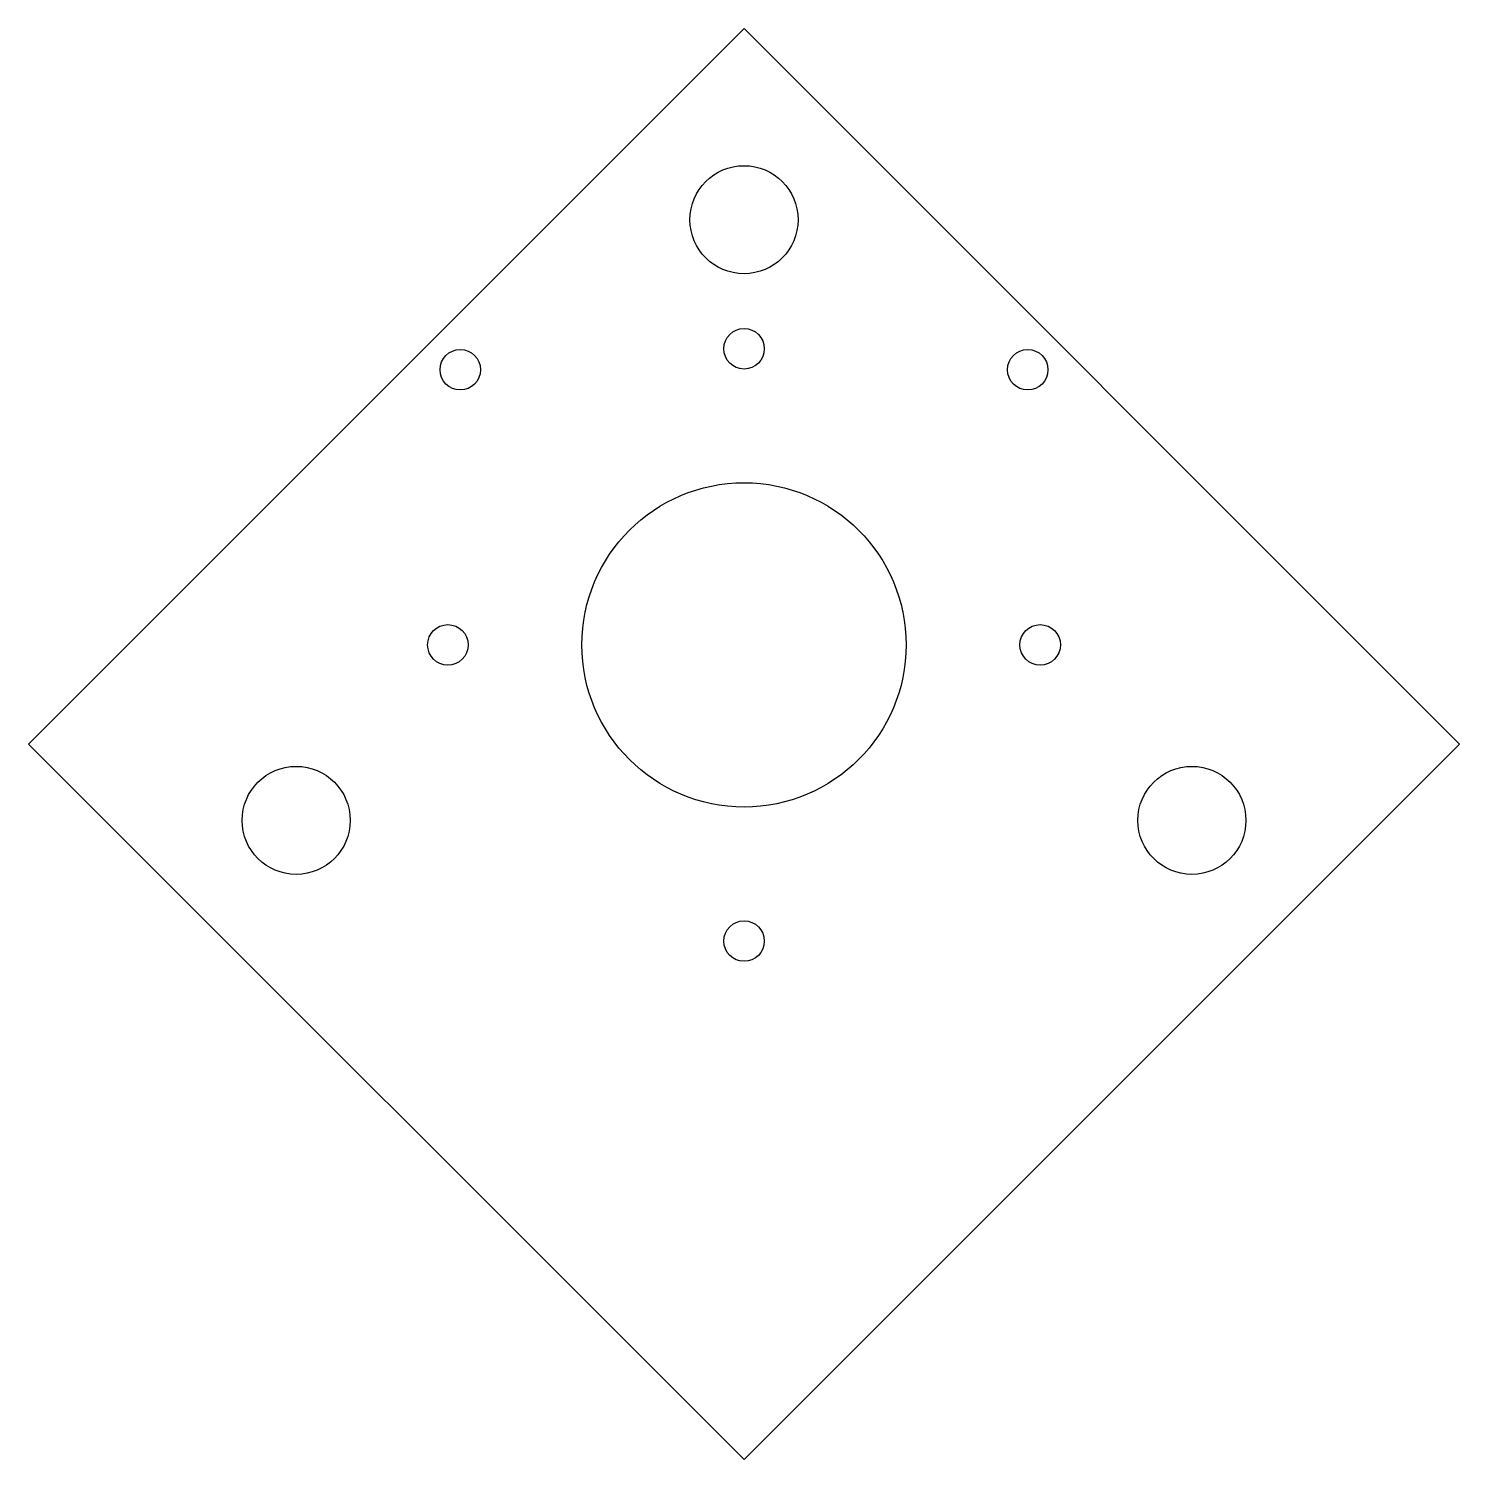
# Model space of a CAD drawing. Header units: millimetres. Extents: x -194 to -88, y 47 to 153.
import ezdxf

# ---------------------------------------------------------------- set-up
doc = ezdxf.new("R2010")
doc.units = ezdxf.units.MM

msp = doc.modelspace()

# ---------------------------------------------------------------- linework, layer by layer
at = {"color": 7, "linetype": 'Continuous', "lineweight": 25}
for p, q in [((-194.37, 99.78), (-141.42, 152.74)), ((-141.42, 152.74), (-88.47, 99.78)), ((-194.37, 99.78), (-141.42, 46.83)), ((-141.42, 46.83), (-88.47, 99.78))]:
    msp.add_line(p, q, dxfattribs=at)
for centre, radius in [((-141.42, 138.59), 4), ((-141.42, 129.04), 1.5), ((-162.42, 127.49), 1.5), ((-120.42, 127.49), 1.5), ((-141.42, 107.12), 12), ((-163.34, 107.12), 1.5), ((-119.5, 107.12), 1.5), ((-174.57, 94.13), 4), ((-108.27, 94.13), 4), ((-141.42, 85.2), 1.5)]:
    msp.add_circle(centre, radius, dxfattribs=at)

doc.saveas('drawing.dxf')
